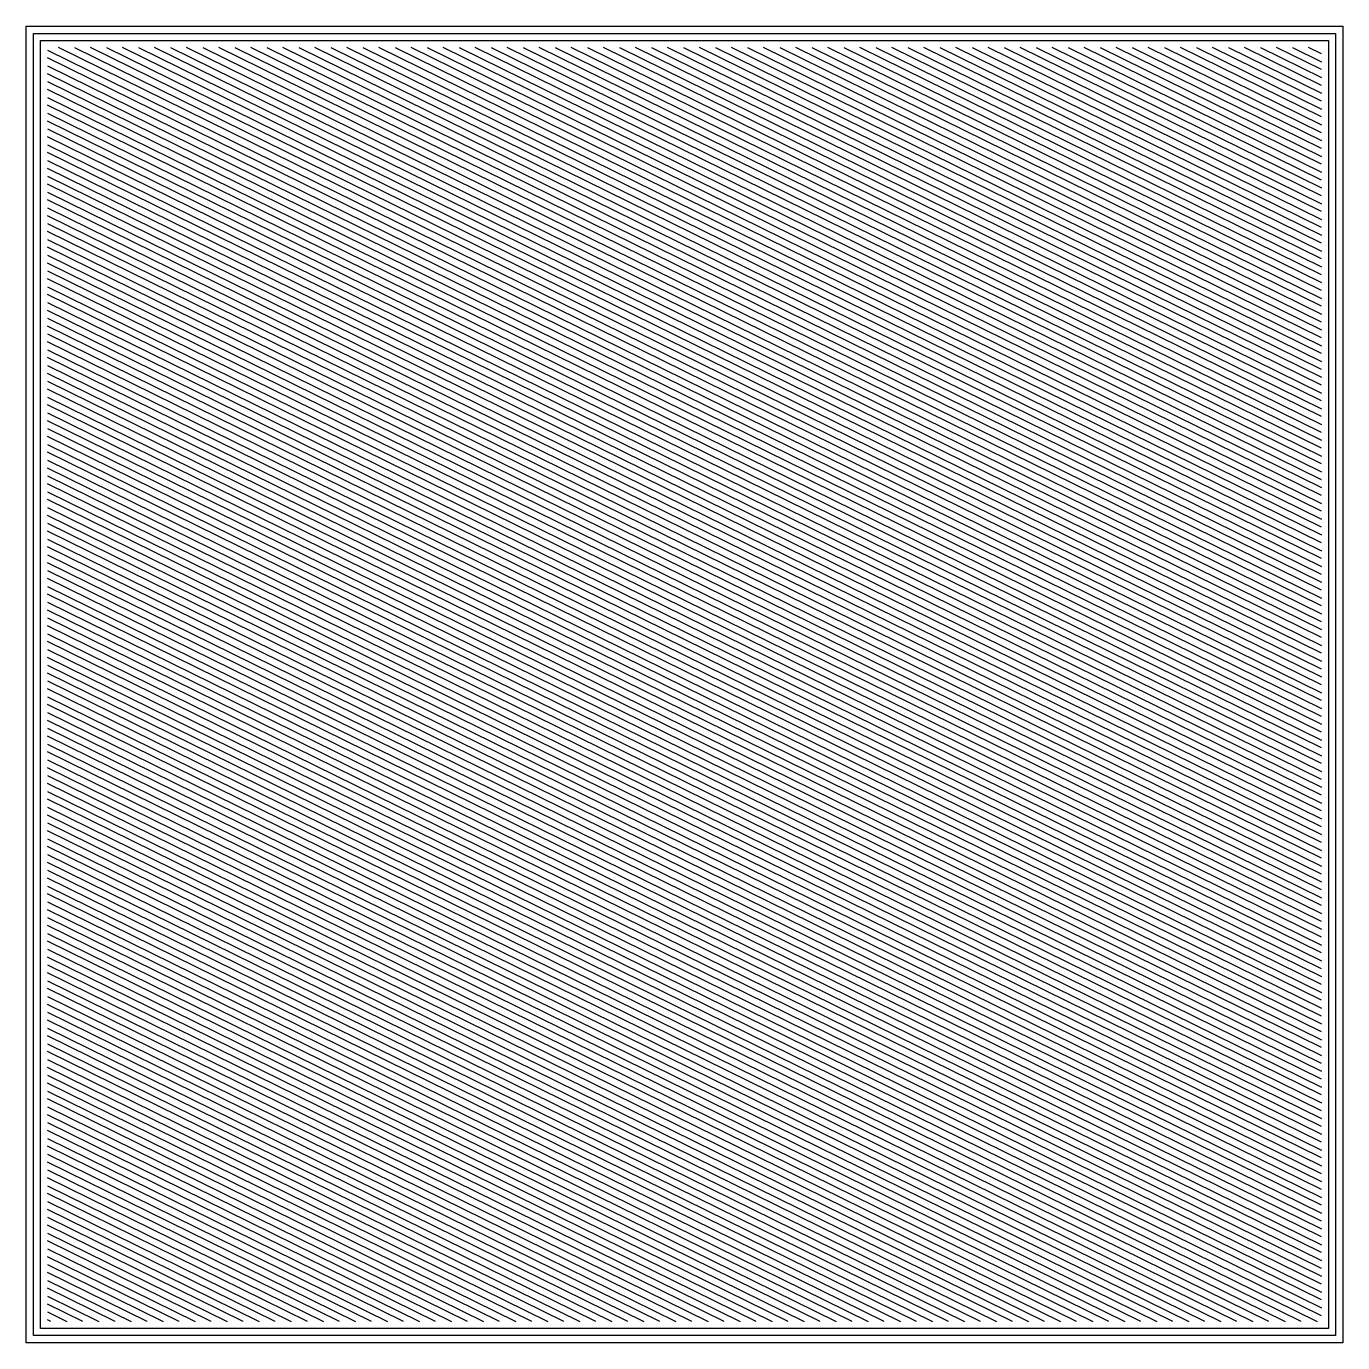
# Model space of a CAD drawing. Header units: metres. Extents: x 0.1 to 14.9, y 0.1 to 14.9.
import ezdxf

# ---------------------------------------------------------------- set-up
doc = ezdxf.new("R2010")
doc.units = ezdxf.units.M

msp = doc.modelspace()

# ---------------------------------------------------------------- linework, layer by layer
for p, q in [((0.299, 14.67242), (14.701, 7.58576)), ((14.701, 7.67492), (0.42212, 14.701)), ((0.60332, 14.701), (14.701, 7.76408)), ((14.701, 7.85324), (0.78452, 14.701)), ((0.96571, 14.701), (14.701, 7.9424)), ((14.701, 8.03156), (1.14691, 14.701)), ((1.32811, 14.701), (14.701, 8.12072)), ((14.701, 8.20988), (1.5093, 14.701)), ((1.69052, 14.701), (14.701, 8.29904)), ((14.701, 8.3882), (1.87171, 14.701)), ((2.05291, 14.701), (14.701, 8.47736)), ((14.701, 8.56652), (2.23411, 14.701)), ((2.41531, 14.701), (14.701, 8.65569)), ((14.701, 8.74485), (2.59651, 14.701)), ((2.77771, 14.701), (14.701, 8.83401)), ((14.701, 8.92317), (2.9589, 14.701)), ((3.1401, 14.701), (14.701, 9.01233)), ((14.701, 9.10149), (3.32129, 14.701)), ((3.50249, 14.701), (14.701, 9.19065)), ((14.701, 9.27981), (3.68369, 14.701)), ((3.86488, 14.701), (14.701, 9.36896)), ((14.701, 9.45812), (4.04608, 14.701)), ((4.22728, 14.701), (14.701, 9.54728)), ((14.701, 9.63644), (4.40847, 14.701)), ((4.58967, 14.701), (14.701, 9.7256)), ((14.701, 9.81477), (4.77088, 14.701)), ((4.95208, 14.701), (14.701, 9.90392)), ((14.701, 9.99309), (5.13327, 14.701)), ((5.31447, 14.701), (14.701, 10.08225)), ((14.701, 10.17141), (5.49567, 14.701)), ((5.67687, 14.701), (14.701, 10.26057)), ((14.701, 10.34973), (5.85806, 14.701)), ((6.03926, 14.701), (14.701, 10.43889)), ((14.701, 10.52805), (6.22046, 14.701)), ((6.40166, 14.701), (14.701, 10.61721)), ((14.701, 10.70637), (6.58286, 14.701)), ((6.76405, 14.701), (14.701, 10.79553)), ((14.701, 10.88469), (6.94525, 14.701)), ((7.12645, 14.701), (14.701, 10.97385)), ((14.701, 11.06301), (7.30764, 14.701)), ((7.48884, 14.701), (14.701, 11.15217)), ((14.701, 11.24133), (7.67003, 14.701)), ((7.85124, 14.701), (14.701, 11.33049)), ((14.701, 11.41965), (8.03244, 14.701)), ((8.21364, 14.701), (14.701, 11.50881)), ((14.701, 11.59798), (8.39484, 14.701)), ((8.57604, 14.701), (14.701, 11.68714)), ((14.701, 11.7763), (8.75723, 14.701)), ((8.93843, 14.701), (14.701, 11.86546)), ((14.701, 11.95462), (9.11962, 14.701)), ((9.30082, 14.701), (14.701, 12.04378)), ((14.701, 12.13294), (9.48202, 14.701)), ((9.66322, 14.701), (14.701, 12.2221)), ((14.701, 12.31126), (9.84441, 14.701)), ((10.02561, 14.701), (14.701, 12.40042)), ((14.701, 12.48958), (10.20681, 14.701)), ((10.388, 14.701), (14.701, 12.57874)), ((14.701, 12.6679), (10.5692, 14.701)), ((10.75041, 14.701), (14.701, 12.75706)), ((14.701, 12.84622), (10.93161, 14.701)), ((11.1128, 14.701), (14.701, 12.93538)), ((14.701, 13.02454), (11.294, 14.701)), ((11.47521, 14.701), (14.701, 13.11371)), ((14.701, 13.20287), (11.6564, 14.701)), ((11.8376, 14.701), (14.701, 13.29203)), ((14.701, 13.38119), (12.01879, 14.701)), ((12.19999, 14.701), (14.701, 13.47035)), ((14.701, 13.55951), (12.38119, 14.701)), ((12.56238, 14.701), (14.701, 13.64867)), ((14.701, 13.73782), (12.74358, 14.701)), ((12.92478, 14.701), (14.701, 13.82698)), ((14.701, 13.91614), (13.10597, 14.701)), ((13.28717, 14.701), (14.701, 14.0053)), ((14.701, 14.09447), (13.46837, 14.701)), ((13.64957, 14.701), (14.701, 14.18363)), ((14.701, 14.27279), (13.83077, 14.701)), ((14.01197, 14.701), (14.701, 14.36195)), ((14.701, 14.45111), (14.19316, 14.701)), ((14.37437, 14.701), (14.701, 14.54027)), ((14.701, 14.62943), (14.55557, 14.701)), ((14.701, 7.4966), (0.299, 14.58326)), ((0.299, 14.4941), (14.701, 7.40744)), ((14.701, 7.31828), (0.299, 14.40494)), ((0.299, 14.31578), (14.701, 7.22912)), ((14.701, 7.13996), (0.299, 14.22662)), ((0.299, 14.13746), (14.701, 7.05079)), ((14.701, 6.96163), (0.299, 14.0483)), ((0.299, 13.95914), (14.701, 6.87247)), ((14.701, 6.78331), (0.299, 13.86997)), ((0.299, 13.78081), (14.701, 6.69415)), ((14.701, 6.60499), (0.299, 13.69165)), ((0.299, 13.60249), (14.701, 6.51583)), ((14.701, 6.42667), (0.299, 13.51333)), ((0.299, 13.42417), (14.701, 6.33751)), ((14.701, 6.24835), (0.299, 13.33501)), ((0.299, 13.24585), (14.701, 6.15919)), ((14.701, 6.07003), (0.299, 13.15669)), ((14.701, 5.89171), (0.29899, 12.97837)), ((0.299, 13.06753), (14.701, 5.98087)), ((0.299, 12.88921), (14.701, 5.80255)), ((14.701, 5.71339), (0.299, 12.80005)), ((0.299, 12.71089), (14.701, 5.62422)), ((14.701, 5.53506), (0.299, 12.62173)), ((0.299, 12.53257), (14.701, 5.4459)), ((14.701, 5.35674), (0.299, 12.44341)), ((0.299, 12.35425), (14.701, 5.26758)), ((14.701, 5.17842), (0.299, 12.26509)), ((0.299, 12.17593), (14.701, 5.08926)), ((14.701, 5.0001), (0.299, 12.08677)), ((0.299, 11.99761), (14.701, 4.91095)), ((14.701, 4.82179), (0.299, 11.90845)), ((0.299, 11.81929), (14.701, 4.73263)), ((14.701, 4.64347), (0.299, 11.73013)), ((0.299, 11.64097), (14.701, 4.55431)), ((14.701, 4.46515), (0.299, 11.55181)), ((0.299, 11.46265), (14.701, 4.37599)), ((14.701, 4.28683), (0.299, 11.37349)), ((0.299, 11.28433), (14.701, 4.19767)), ((14.701, 4.1085), (0.299, 11.19517)), ((0.299, 11.10601), (14.701, 4.01934)), ((14.701, 3.93018), (0.299, 11.01685)), ((0.299, 10.92769), (14.701, 3.84102)), ((14.701, 3.75186), (0.299, 10.83852)), ((0.299, 10.74936), (14.701, 3.6627)), ((14.701, 3.57354), (0.299, 10.6602)), ((0.299, 10.57104), (14.701, 3.48438)), ((14.701, 3.39522), (0.299, 10.48188)), ((0.299, 10.39272), (14.701, 3.30606)), ((14.701, 3.2169), (0.299, 10.30356)), ((0.299, 10.2144), (14.701, 3.12774)), ((14.701, 3.03858), (0.299, 10.12524)), ((0.299, 10.03608), (14.701, 2.94942)), ((14.701, 2.86026), (0.299, 9.94692)), ((0.299, 9.85776), (14.701, 2.7711)), ((0.29899, 9.67944), (14.701, 2.59277)), ((14.701, 2.68194), (0.299, 9.7686)), ((14.701, 2.50361), (0.29899, 9.59028)), ((14.701, 2.32529), (0.29899, 9.41195)), ((0.299, 9.50112), (14.701, 2.41445)), ((0.299, 9.32279), (14.701, 2.23613)), ((14.701, 2.14697), (0.299, 9.23363)), ((0.299, 9.14447), (14.701, 2.05781)), ((14.701, 1.96865), (0.299, 9.05531)), ((0.299, 8.96615), (14.701, 1.87949)), ((14.701, 1.79033), (0.299, 8.87699)), ((0.299, 8.78783), (14.701, 1.70117)), ((14.701, 1.61201), (0.299, 8.69867)), ((0.299, 8.60951), (14.701, 1.52285)), ((14.701, 1.43369), (0.299, 8.52035)), ((0.299, 8.43119), (14.701, 1.34453)), ((14.701, 1.25537), (0.299, 8.34203)), ((0.299, 8.25287), (14.701, 1.1662)), ((14.701, 1.07704), (0.299, 8.16371)), ((0.299, 8.07455), (14.701, 0.98788)), ((14.701, 0.89872), (0.299, 7.98539)), ((0.299, 7.89623), (14.701, 0.80956)), ((14.701, 0.7204), (0.299, 7.80707)), ((0.299, 7.71791), (14.701, 0.63124)), ((14.701, 0.54209), (0.299, 7.62875)), ((0.299, 7.53959), (14.701, 0.45293)), ((14.701, 0.36377), (0.299, 7.45043)), ((0.299, 7.36126), (14.65144, 0.299)), ((14.47024, 0.299), (0.299, 7.27211)), ((0.299, 7.18295), (14.28904, 0.299)), ((14.10785, 0.299), (0.299, 7.09379)), ((0.299, 7.00463), (13.92665, 0.299)), ((13.74545, 0.299), (0.299, 6.91547)), ((0.299, 6.82631), (13.56426, 0.299)), ((13.38303, 0.299), (0.299, 6.73714)), ((0.299, 6.64798), (13.20184, 0.299)), ((13.02064, 0.299), (0.299, 6.55883)), ((0.299, 6.46966), (12.83944, 0.299)), ((12.65825, 0.299), (0.299, 6.3805)), ((0.299, 6.29134), (12.47705, 0.299)), ((12.29585, 0.299), (0.299, 6.20218)), ((0.299, 6.11302), (12.11466, 0.299)), ((11.93346, 0.299), (0.299, 6.02386)), ((0.299, 5.9347), (11.75227, 0.299)), ((11.57107, 0.299), (0.299, 5.84554)), ((0.299, 5.75638), (11.38987, 0.299)), ((11.20868, 0.299), (0.299, 5.66722)), ((0.299, 5.57806), (11.02748, 0.299)), ((10.84628, 0.299), (0.299, 5.4889)), ((0.299, 5.39974), (10.66509, 0.299)), ((10.48389, 0.299), (0.299, 5.31058)), ((0.299, 5.22142), (10.30268, 0.299)), ((10.12148, 0.299), (0.299, 5.13226)), ((0.299, 5.0431), (9.94029, 0.299)), ((9.75908, 0.299), (0.299, 4.95393)), ((0.299, 4.86477), (9.57789, 0.299)), ((9.39669, 0.299), (0.299, 4.77561)), ((0.299, 4.68645), (9.21549, 0.299)), ((9.03429, 0.299), (0.299, 4.59729)), ((0.299, 4.50813), (8.8531, 0.299)), ((8.6719, 0.299), (0.299, 4.41897)), ((0.299, 4.32981), (8.4907, 0.299)), ((8.30951, 0.299), (0.299, 4.24065)), ((0.29899, 4.15149), (8.12831, 0.299)), ((7.94711, 0.299), (0.29899, 4.06233)), ((0.29899, 3.97317), (7.76592, 0.299)), ((7.58472, 0.299), (0.299, 3.88401)), ((0.299, 3.79485), (7.40351, 0.299)), ((7.22232, 0.299), (0.299, 3.70569)), ((0.299, 3.61653), (7.04112, 0.299)), ((6.85992, 0.299), (0.299, 3.52737)), ((0.299, 3.43821), (6.67872, 0.299)), ((6.49752, 0.299), (0.299, 3.34905)), ((0.299, 3.25988), (6.31632, 0.299)), ((6.13513, 0.299), (0.299, 3.17072)), ((0.299, 3.08156), (5.95393, 0.299)), ((5.77274, 0.299), (0.299, 2.99241)), ((0.299, 2.90325), (5.59154, 0.299)), ((5.41034, 0.299), (0.29899, 2.81409)), ((0.299, 2.72493), (5.22915, 0.299)), ((5.04794, 0.299), (0.299, 2.63577)), ((0.299, 2.54661), (4.86675, 0.299)), ((4.68555, 0.299), (0.299, 2.45745)), ((0.299, 2.36829), (4.50436, 0.299)), ((4.32315, 0.299), (0.299, 2.27912)), ((0.299, 2.18996), (4.14195, 0.299)), ((3.96076, 0.299), (0.299, 2.1008)), ((0.299, 2.01164), (3.77955, 0.299)), ((3.59835, 0.299), (0.299, 1.92248)), ((0.299, 1.83332), (3.41716, 0.299)), ((3.23596, 0.299), (0.299, 1.74416)), ((0.299, 1.655), (3.05477, 0.299)), ((2.87357, 0.299), (0.299, 1.56584)), ((0.299, 1.47668), (2.69237, 0.299)), ((2.51118, 0.299), (0.299, 1.38752)), ((0.299, 1.29836), (2.32998, 0.299)), ((2.14878, 0.299), (0.299, 1.2092)), ((0.299, 1.12004), (1.96758, 0.299)), ((1.78639, 0.299), (0.299, 1.03088)), ((0.299, 0.94172), (1.60519, 0.299)), ((1.42399, 0.299), (0.299, 0.85256)), ((0.299, 0.7634), (1.24279, 0.299)), ((1.06159, 0.299), (0.299, 0.67424)), ((0.299, 0.58508), (0.88039, 0.299)), ((0.69918, 0.299), (0.299, 0.49591)), ((0.299, 0.40675), (0.51799, 0.299)), ((0.33679, 0.299), (0.299, 0.31759))]:
    msp.add_line(p, q)
for points in [[(14.941, 0.059), (0.059, 0.059), (0.059, 14.941), (14.941, 14.941), (14.941, 0.059)], [(14.861, 0.139), (0.139, 0.139), (0.139, 14.861), (14.861, 14.861), (14.861, 0.139)], [(14.781, 0.219), (0.219, 0.219), (0.219, 14.781), (14.781, 14.781), (14.781, 0.219)]]:
    msp.add_lwpolyline(points, close=True)

doc.saveas('drawing.dxf')
